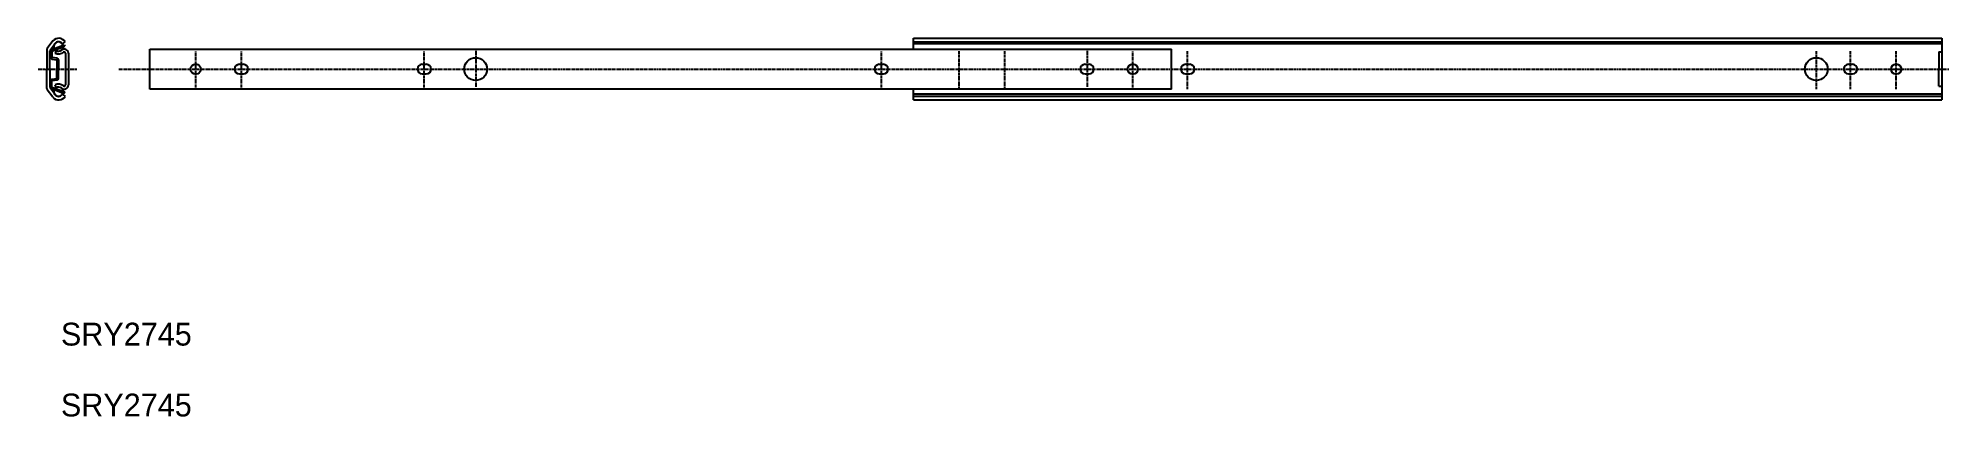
# Model space of a CAD drawing. Extents: x 116 to 951, y 102 to 268.
import ezdxf

# ---------------------------------------------------------------- set-up
doc = ezdxf.new("R2010")
doc.units = 0
doc.linetypes.add('CENTER', pattern=[2, 1.25, -0.25, 0.25, -0.25])
doc.layers.get('0').update_dxf_attribs({"linetype": 'CONTINUOUS'})
doc.layers.add('CENTER', color=1, linetype='CENTER')

msp = doc.modelspace()

# ---------------------------------------------------------------- linework, layer by layer
at = {"color": 7, "linetype": 'CONTINUOUS'}
for p, q in [((498.4, 263.16), (498.4, 267.87)), ((498.4, 267.87), (948.4, 267.87)), ((948.4, 267.87), (948.4, 240.87)), ((119.22, 262.92), (119.22, 254.37)), ((121.91, 266.72), (119.37, 263.37)), ((120.64, 254.37), (120.64, 262.39)), ((123.17, 265.92), (120.67, 262.55)), ((120.78, 262.21), (120.78, 259.51)), ((121.27, 262.91), (126.89, 265.01)), ((121.51, 262.23), (127.14, 264.33)), ((121.51, 262.23), (121.51, 259.49)), ((123.73, 259.17), (121.51, 259.49)), ((123.38, 262.46), (122.93, 261.25)), ((126.07, 265.38), (127.3, 266.3)), ((126.89, 265.01), (127.16, 264.34)), ((126.89, 265.01), (127.16, 264.34)), ((127.43, 261.33), (127.43, 247.42)), ((128.71, 261.33), (128.71, 247.42)), ((164.4, 245.58), (164.4, 263.16)), ((164.4, 263.16), (611.4, 263.16)), ((498.4, 266.27), (948.4, 266.27)), ((948.4, 265.39), (498.4, 265.39)), ((611.4, 245.58), (611.4, 263.16)), ((947, 261.87), (948.4, 261.87)), ((947, 261.87), (947, 254.37)), ((119.22, 245.83), (119.22, 254.37)), ((120.64, 254.37), (120.64, 246.36)), ((121.42, 258.77), (123.64, 258.44)), ((123.64, 258.44), (123.64, 254.37)), ((123.64, 250.31), (123.64, 254.37)), ((124.37, 258.42), (124.37, 254.37)), ((124.37, 250.32), (124.37, 254.37)), ((203.5, 256.47), (205.3, 256.47)), ((203.5, 252.27), (205.3, 252.27)), ((283.5, 256.47), (285.3, 256.47)), ((283.5, 252.27), (285.3, 252.27)), ((483.5, 256.47), (485.3, 256.47)), ((483.5, 252.27), (485.3, 252.27)), ((573.5, 256.47), (575.3, 256.47)), ((573.5, 252.27), (575.3, 252.27)), ((617.5, 256.47), (619.3, 256.47)), ((617.5, 252.27), (619.3, 252.27)), ((907.5, 256.47), (909.3, 256.47)), ((907.5, 252.27), (909.3, 252.27)), ((947, 246.87), (947, 254.37)), ((121.91, 242.03), (119.37, 245.37)), ((123.17, 242.82), (120.67, 246.19)), ((120.78, 246.54), (120.78, 249.24)), ((121.27, 245.83), (126.89, 243.73)), ((121.42, 249.98), (123.64, 250.31)), ((123.73, 249.58), (121.51, 249.26)), ((121.51, 246.52), (121.51, 249.26)), ((121.51, 246.52), (127.14, 244.42)), ((123.38, 246.29), (122.93, 247.5)), ((126.07, 243.36), (127.3, 242.45)), ((126.89, 243.73), (127.16, 244.41)), ((126.89, 243.73), (127.16, 244.41)), ((126.89, 243.73), (127.16, 244.41)), ((126.89, 243.73), (127.16, 244.41)), ((611.4, 245.58), (164.4, 245.58)), ((498.4, 240.87), (498.4, 245.58)), ((948.4, 243.35), (498.4, 243.35)), ((498.4, 242.47), (948.4, 242.47)), ((947, 246.87), (948.4, 246.87)), ((498.4, 240.87), (948.4, 240.87))]:
    msp.add_line(p, q, dxfattribs=at)
msp.add_lwpolyline([(127.43, 261.33, 0.640043), (126.54, 261.74, -0.294108), (122.93, 261.25)], format="xyb", dxfattribs=at)
for centre, radius in [((306.9, 254.37), 5), ((893.4, 254.37), 5), ((184.4, 254.37), 2.25), ((594.4, 254.37), 2.25), ((928.4, 254.37), 2.25)]:
    msp.add_circle(centre, radius, dxfattribs=at)
for centre, radius, start, end in [((124.45, 264.44), 3.41, 33.04281, 138.10671), ((119.97, 262.92), 0.749, 142.82226, 180), ((121.14, 262.39), 0.5, 160.66759, 180), ((121.53, 262.21), 0.749, 110.47191, 180), ((121.53, 259.51), 0.749, 180, 261.67494), ((124.36, 264.26), 2.01, 15.33659, 205.60722), ((124.36, 264.26), 2.01, 227.39479, 353.55209), ((124.36, 264.26), 2.04, 33.32506, 125.56298), ((124.35, 264.3), 2.08, 242.0793, 310.48401), ((123.62, 258.42), 0.749, 0, 81.67494), ((126.89, 261.33), 1.82, 0, 130.48401), ((203.5, 254.37), 2.1, 90, 270), ((205.3, 254.37), 2.1, 270, 90), ((283.5, 254.37), 2.1, 90, 270), ((285.3, 254.37), 2.1, 270, 90), ((483.5, 254.37), 2.1, 90, 270), ((485.3, 254.37), 2.1, 270, 90), ((573.5, 254.37), 2.1, 90, 270), ((575.3, 254.37), 2.1, 270, 90), ((617.5, 254.37), 2.1, 90, 270), ((619.3, 254.37), 2.1, 270, 90), ((907.5, 254.37), 2.1, 90, 270), ((909.3, 254.37), 2.1, 270, 90), ((119.97, 245.83), 0.749, 180, 217.17774), ((121.14, 246.36), 0.5, 180, 199.33241), ((121.53, 249.24), 0.749, 98.32506, 180), ((121.53, 246.54), 0.749, 180, 249.52656), ((124.45, 244.31), 3.41, 221.89329, 326.95719), ((124.36, 244.49), 2.01, 154.39199, 344.66113), ((124.35, 244.45), 3.37, 49.51599, 115.07214), ((124.36, 244.49), 2.01, 6.44791, 132.60521), ((124.36, 244.49), 2.04, 234.43702, 326.67494), ((124.35, 244.45), 2.08, 49.51599, 117.9207), ((123.62, 250.32), 0.749, 278.32506, 0), ((126.89, 247.42), 1.82, 229.51599, 0), ((126.89, 247.42), 0.54, 229.51599, 0)]:
    msp.add_arc(centre, radius, start, end, dxfattribs=at)
at = {"layer": 'CENTER', "color": 1, "linetype": 'CENTER'}
for p, q in [((184.4, 246.37), (184.4, 262.37)), ((204.4, 246.37), (204.4, 262.37)), ((284.4, 246.37), (284.4, 262.37)), ((306.9, 262.37), (306.9, 246.37)), ((484.4, 246.37), (484.4, 262.37)), ((518.4, 245.53), (518.4, 262.26)), ((538.4, 245.53), (538.4, 262.26)), ((574.4, 262.37), (574.4, 246.37)), ((594.4, 246.37), (594.4, 262.37)), ((618.4, 245.53), (618.4, 262.26)), ((893.4, 262.26), (893.4, 245.53)), ((908.4, 245.53), (908.4, 262.26)), ((928.4, 245.53), (928.4, 262.26)), ((115.5, 254.37), (132.43, 254.37)), ((150.83, 254.37), (951.4, 254.37))]:
    msp.add_line(p, q, dxfattribs=at)

# ---------------------------------------------------------------- texts
at = {"color": 7, "linetype": 'CONTINUOUS'}
for p in [(125.43, 133.45), (125.43, 102.45)]:
    msp.add_text('SRY2745', height=10, dxfattribs=at).set_placement(p)

doc.saveas('drawing.dxf')
